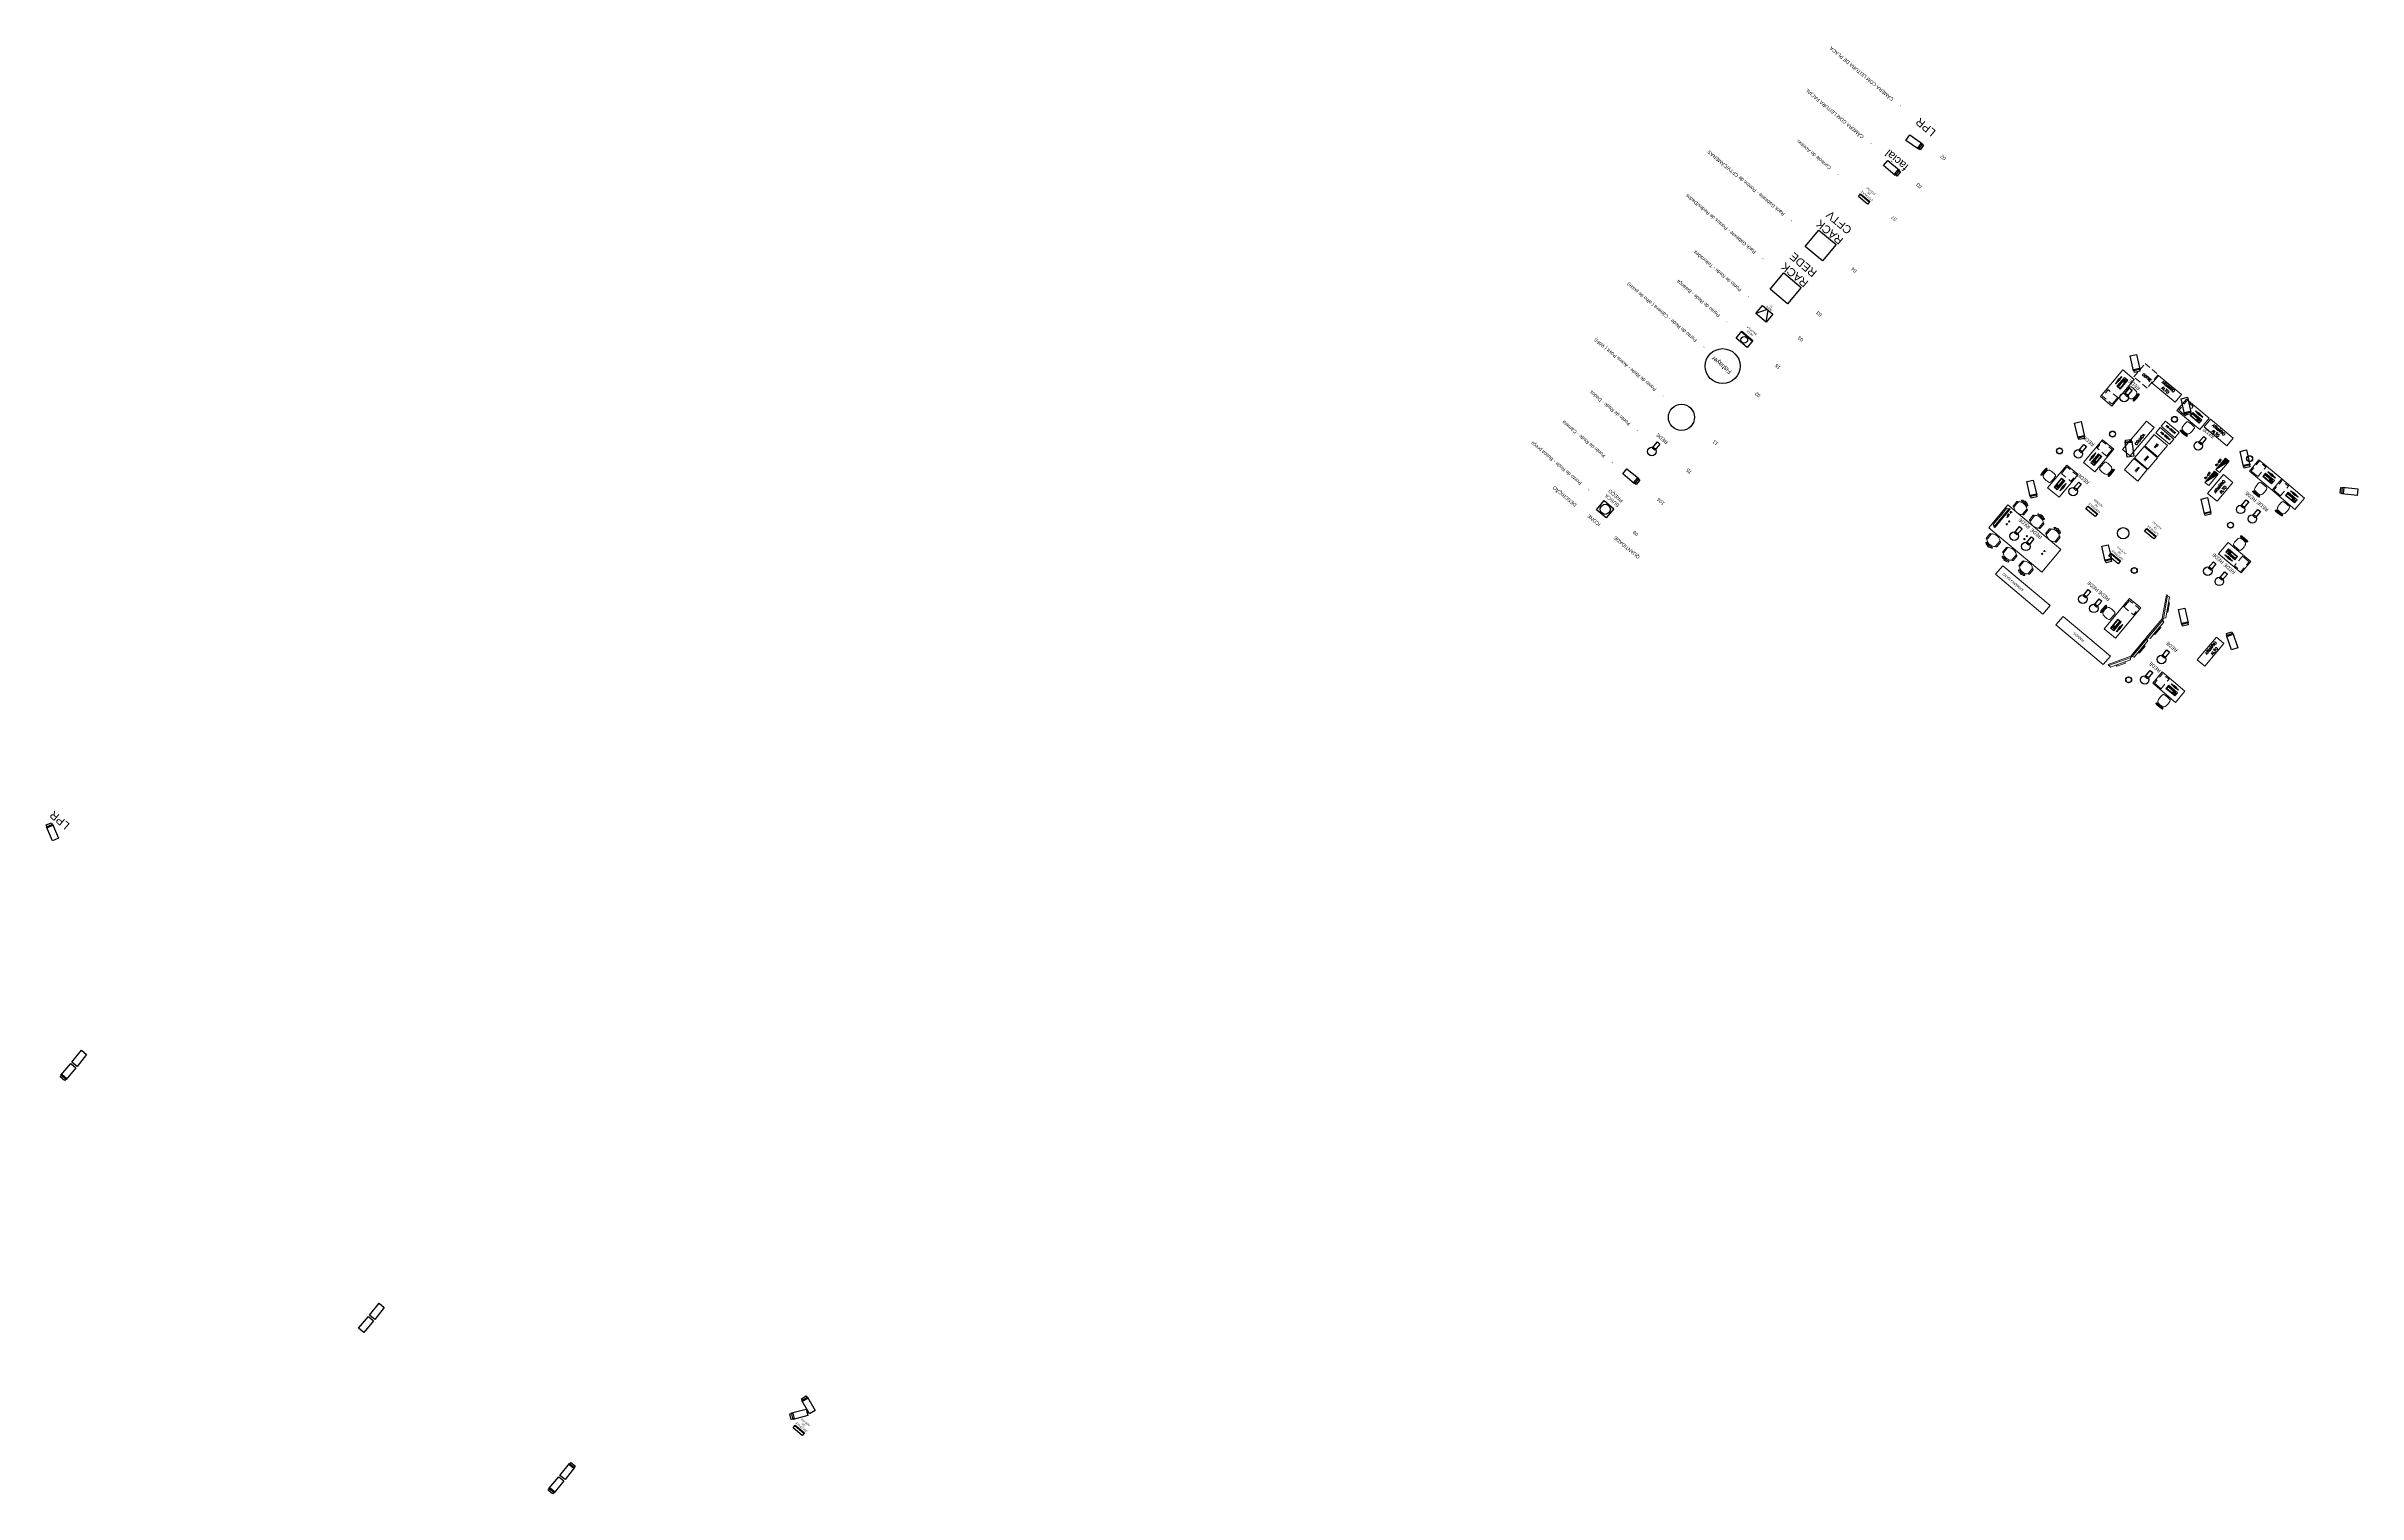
# Model space of a CAD drawing. Header units: metres. Extents: x 822482 to 822767, y 9662202 to 9662512.
# Drawn here: x 822617 to 822710.5, y 9662453.4 to 9662512 of the extents above; entities that cross this region are included whole.
import ezdxf
from ezdxf.enums import TextEntityAlignment as Align

# ---------------------------------------------------------------- set-up
doc = ezdxf.new("R2010")
doc.units = ezdxf.units.M
doc.linetypes.add('20006_ARQ_1000_3PV$0$CACHE', pattern=[0.375, 0.25, -0.125])
doc.linetypes.add('ACAD_ISO03W100', pattern=[33, 18, -15])
doc.layers.add('#ARQ_MOB', color=250, linetype='Continuous', lineweight=0)
doc.layers.add('ARQ_NE_MOBILIÁRIOS', color=251, linetype='Continuous', lineweight=0)
doc.layers.add('20006_ARQ_1000_3PV$0$ARQ-SAN', color=9, linetype='Continuous')
doc.layers.add('ARQ_NE_COTAS', color=7, linetype='Continuous', true_color=0x000000)
doc.styles.add('20006_ARQ_1400_3PV$0$CRF-SPA-ARQ-EX-LAYOUT_01$0$CRF-SPT-L-LAY-EP-SIDE STORE-1PROP2$0$RomanS', font='romans.shx')
doc.styles.add('Arial', font='arial.ttf', dxfattribs={"height": 0.6})
doc.styles.add('ROMANS', font='romans', dxfattribs={"height": 0.2})
doc.styles.get("Standard").update_dxf_attribs({"font": 'arial.ttf'})

# ---------------------------------------------------------------- blocks, each defined once
blk = doc.blocks.new('CADEIRA 2')
at = {"color": 0}
for p, q in [((3202.832, 2214.892), (3202.832, 2214.899)), ((3202.897, 2214.904), (3202.837, 2214.904)), ((3202.842, 2214.843), (3202.842, 2214.793)), ((3202.892, 2214.843), (3202.892, 2214.793)), ((3202.902, 2214.892), (3202.902, 2214.899)), ((3202.592, 2214.681), (3202.592, 2214.456)), ((3202.642, 2214.681), (3202.642, 2214.456)), ((3203.092, 2214.681), (3203.092, 2214.456)), ((3203.142, 2214.681), (3203.142, 2214.456))]:
    blk.add_line(p, q, dxfattribs=at)
for points in [[(3203.092, 2214.681, 0.174705), (3203.078, 2214.719, 0.104203), (3203.026, 2214.761, 0.064948), (3202.958, 2214.784, 0.051099), (3202.867, 2214.794, 0.051099), (3202.776, 2214.784, 0.064948), (3202.708, 2214.761, 0.104203), (3202.655, 2214.719, 0.174705), (3202.642, 2214.681, 0.174705)], [(3203.026, 2214.861, 0.064948), (3202.958, 2214.884, 0.051099), (3202.867, 2214.894, 0.051099), (3202.776, 2214.884, 0.064948), (3202.708, 2214.861, 0.104203)], [(3203.004, 2214.821, 0.043138), (3202.958, 2214.834, 0.051099), (3202.867, 2214.844, 0.051099), (3202.776, 2214.834, 0.043138), (3202.73, 2214.821, 0.104203)], [(3202.642, 2214.456, 0.174705), (3202.655, 2214.418, 0.104203), (3202.708, 2214.377, 0.23867), (3203.026, 2214.377, 0.051099)], [(3203.026, 2214.377, 0.104203), (3203.078, 2214.418, 0.174705), (3203.092, 2214.456)]]:
    blk.add_lwpolyline(points, format="xyb", dxfattribs=at)
for centre, radius, start, end in [((3202.721, 2214.842), 0.0229, 111.5813, 291.5813), ((3202.837, 2214.899), 0.005, 90, 180), ((3202.897, 2214.899), 0.005, 0, 90), ((3203.012, 2214.842), 0.0229, 248.4187, 68.4187), ((3202.617, 2214.681), 0.025, 0, 180), ((3202.617, 2214.456), 0.025, 180, 0), ((3203.117, 2214.681), 0.025, 0, 180), ((3203.117, 2214.456), 0.025, 180, 0)]:
    blk.add_arc(centre, radius, start, end, dxfattribs=at)
blk = doc.blocks.new('20006_ARQ_1400_3PV$0$TV')
at = {"color": 0, "transparency": 33554687}
for points in [[(0, 0), (0, 0.968), (0.053, 0.968)], [(0, 0.968), (0.053, 0.968), (0.053, 0)], [(0.053, 0.941), (0.135, 0.913), (0.135, 0.055)], [(0, 0), (0.053, 0), (0, 0)], [(0.053, 0.027), (0.135, 0.055)]]:
    blk.add_lwpolyline(points, dxfattribs=at)
blk.add_lwpolyline([(0.185, 0.297), (0.185, 0.671), (0.135, 0.671), (0.135, 0.297)], close=True, dxfattribs=at)
blk = doc.blocks.new('lixeira esxritorio')
at = {"layer": '20006_ARQ_1000_3PV$0$ARQ-SAN'}
for radius in [12, 11.3]:
    blk.add_circle((59684, -4692), radius, dxfattribs=at)
blk = doc.blocks.new('gaveteiro volante')
at = {"layer": '#ARQ_MOB', "color": 253, "transparency": 33554687}
for p, q in [((60398, -4801), (60398, -4795)), ((60398, -4795), (60433, -4795)), ((60433, -4795), (60433, -4801))]:
    blk.add_line(p, q, dxfattribs=at)
blk.add_lwpolyline([(60418.85, -4795), (60412.15, -4795), (60412.15, -4794.3), (60418.85, -4794.3)], close=True, dxfattribs=at)
at = {"color": 8, "linetype": 'ACAD_ISO03W100'}
blk.add_lwpolyline([(60398, -4801), (60398, -4845), (60433, -4845), (60433, -4801)], dxfattribs=at)
blk = doc.blocks.new('*U334')
at = {"color": 253}
for p, q in [((0.204, -0.309), (0.264, -0.309)), ((0.204, -0.394), (0.204, -0.309)), ((0.264, -0.394), (0.204, -0.394)), ((0.264, -0.264), (0.636, -0.264)), ((0.264, -0.294), (0.264, -0.264)), ((0.264, -0.294), (0.636, -0.294)), ((0.264, -0.394), (0.264, -0.309)), ((0.279, -0.309), (0.333, -0.309)), ((0.279, -0.329), (0.279, -0.309)), ((0.279, -0.329), (0.333, -0.329)), ((0.279, -0.339), (0.333, -0.339)), ((0.279, -0.359), (0.279, -0.339)), ((0.279, -0.359), (0.333, -0.359)), ((0.279, -0.369), (0.333, -0.369)), ((0.279, -0.394), (0.279, -0.369)), ((0.333, -0.394), (0.279, -0.394)), ((0.333, -0.329), (0.333, -0.309)), ((0.333, -0.359), (0.333, -0.339)), ((0.333, -0.394), (0.333, -0.369)), ((0.355, -0.309), (0.636, -0.309)), ((0.355, -0.394), (0.355, -0.309)), ((0.636, -0.394), (0.355, -0.394)), ((0.636, -0.264), (0.636, -0.294)), ((0.636, -0.309), (0.636, -0.394)), ((0.476, -1.094), (0.476, -1.073)), ((0.524, -1.094), (0.524, -1.073))]:
    blk.add_line(p, q, dxfattribs=at)
at = {"color": 0}
for points in [[(1.4, -0.6), (0, -0.6), (0, 0), (1.4, 0)], [(0.657, -0.415), (0.184, -0.415), (0.184, -0.244), (0.657, -0.244)], [(0.611, -0.147), (0.229, -0.147), (0.229, -0.126), (0.611, -0.126)]]:
    blk.add_lwpolyline(points, close=True, dxfattribs=at)
blk.add_lwpolyline([(0.42, -1.066, -0.414214), (0.3, -0.947, -0.089611), (0.3, -0.717, -0.414214), (0.36, -0.656, -0.04626), (0.64, -0.656, -0.414214), (0.7, -0.716, -0.089611), (0.7, -0.946, -0.414214), (0.58, -1.066, -0.088566)], format="xyb", close=True, dxfattribs=at)
at = {"color": 253}
for points in [[(0.514, -0.126, 0.078588), (0.491, -0.115, 0.04214), (0.461, -0.109, 0.031045), (0.42, -0.106, 0.031045), (0.379, -0.109, 0.04214), (0.349, -0.115, 0.078588), (0.326, -0.126, 0.239952)], [(0.326, -0.147, 0.078588), (0.349, -0.158, 0.04214), (0.379, -0.164, 0.031045), (0.42, -0.167, 0.031045), (0.461, -0.164, 0.04214), (0.491, -0.158, 0.078588), (0.514, -0.147, 0.239952)], [(0.679, -1.133, 0.271734), (0.67, -1.114, -0.053337), (0.511, -1.129, -0.047695), (0.33, -1.114, 0.271734), (0.321, -1.133)], [(0.67, -1.114, 0.189609), (0.643, -1.087, 0.221082), (0.635, -1.085, -0.044762), (0.512, -1.094), (0.509, -1.094, -0.038554), (0.365, -1.085, 0.221082), (0.357, -1.087, 0.189609), (0.33, -1.114)]]:
    blk.add_lwpolyline(points, format="xyb", dxfattribs=at)
blk.add_lwpolyline([(0.37, -0.126), (0.37, -0.116), (0.47, -0.116), (0.47, -0.126)], dxfattribs=at)
at = {"color": 0}
blk.add_lwpolyline([(0.51, -1.148, 0.053278), (0.676, -1.133, -1.041839), (0.679, -1.148, -0.05325), (0.51, -1.163, -0.047646), (0.321, -1.148, -1.041839), (0.324, -1.133, 0.047578), (0.51, -1.148)], format="xyb", dxfattribs=at)
blk = doc.blocks.new('*U326')
at = {"color": 253}
for p, q in [((0.204, -0.309), (0.264, -0.309)), ((0.204, -0.394), (0.204, -0.309)), ((0.264, -0.394), (0.204, -0.394)), ((0.264, -0.264), (0.636, -0.264)), ((0.264, -0.294), (0.264, -0.264)), ((0.264, -0.294), (0.636, -0.294)), ((0.264, -0.394), (0.264, -0.309)), ((0.279, -0.309), (0.333, -0.309)), ((0.279, -0.329), (0.279, -0.309)), ((0.279, -0.329), (0.333, -0.329)), ((0.279, -0.339), (0.333, -0.339)), ((0.279, -0.359), (0.279, -0.339)), ((0.279, -0.359), (0.333, -0.359)), ((0.279, -0.369), (0.333, -0.369)), ((0.279, -0.394), (0.279, -0.369)), ((0.333, -0.394), (0.279, -0.394)), ((0.333, -0.329), (0.333, -0.309)), ((0.333, -0.359), (0.333, -0.339)), ((0.333, -0.394), (0.333, -0.369)), ((0.355, -0.309), (0.636, -0.309)), ((0.355, -0.394), (0.355, -0.309)), ((0.636, -0.394), (0.355, -0.394)), ((0.636, -0.264), (0.636, -0.294)), ((0.636, -0.309), (0.636, -0.394)), ((0.376, -1.094), (0.376, -1.073)), ((0.424, -1.094), (0.424, -1.073))]:
    blk.add_line(p, q, dxfattribs=at)
at = {"color": 0}
for points in [[(1.2, -0.6), (0, -0.6), (0, 0), (1.2, 0)], [(0.657, -0.415), (0.184, -0.415), (0.184, -0.244), (0.657, -0.244)], [(0.611, -0.147), (0.229, -0.147), (0.229, -0.126), (0.611, -0.126)]]:
    blk.add_lwpolyline(points, close=True, dxfattribs=at)
blk.add_lwpolyline([(0.32, -1.066, -0.414214), (0.2, -0.947, -0.089611), (0.2, -0.717, -0.414214), (0.26, -0.656, -0.04626), (0.54, -0.656, -0.414214), (0.6, -0.716, -0.089611), (0.6, -0.946, -0.414214), (0.48, -1.066, -0.088566)], format="xyb", close=True, dxfattribs=at)
at = {"color": 253}
for points in [[(0.514, -0.126, 0.078588), (0.491, -0.115, 0.04214), (0.461, -0.109, 0.031045), (0.42, -0.106, 0.031045), (0.379, -0.109, 0.04214), (0.349, -0.115, 0.078588), (0.326, -0.126, 0.239952)], [(0.326, -0.147, 0.078588), (0.349, -0.158, 0.04214), (0.379, -0.164, 0.031045), (0.42, -0.167, 0.031045), (0.461, -0.164, 0.04214), (0.491, -0.158, 0.078588), (0.514, -0.147, 0.239952)], [(0.579, -1.133, 0.271734), (0.57, -1.114, -0.053337), (0.411, -1.129, -0.047695), (0.23, -1.114, 0.271734), (0.221, -1.133)], [(0.57, -1.114, 0.189609), (0.543, -1.087, 0.221082), (0.535, -1.085, -0.044762), (0.412, -1.094), (0.409, -1.094, -0.038554), (0.265, -1.085, 0.221082), (0.257, -1.087, 0.189609), (0.23, -1.114)]]:
    blk.add_lwpolyline(points, format="xyb", dxfattribs=at)
blk.add_lwpolyline([(0.37, -0.126), (0.37, -0.116), (0.47, -0.116), (0.47, -0.126)], dxfattribs=at)
at = {"color": 0}
blk.add_lwpolyline([(0.41, -1.148, 0.053278), (0.576, -1.133, -1.041839), (0.579, -1.148, -0.05325), (0.41, -1.163, -0.047646), (0.221, -1.148, -1.041839), (0.224, -1.133, 0.047578), (0.41, -1.148)], format="xyb", dxfattribs=at)
blk = doc.blocks.new('*U331')
at = {"color": 0}
blk.add_lwpolyline([(1.2, -0.4), (0, -0.4), (0, 0), (1.2, 0)], close=True, dxfattribs=at)
blk = doc.blocks.new('*U332')
at = {"color": 253}
for p, q in [((0.204, -0.309), (0.264, -0.309)), ((0.204, -0.394), (0.204, -0.309)), ((0.264, -0.394), (0.204, -0.394)), ((0.264, -0.264), (0.636, -0.264)), ((0.264, -0.294), (0.264, -0.264)), ((0.264, -0.294), (0.636, -0.294)), ((0.264, -0.394), (0.264, -0.309)), ((0.279, -0.309), (0.333, -0.309)), ((0.279, -0.329), (0.279, -0.309)), ((0.279, -0.329), (0.333, -0.329)), ((0.279, -0.339), (0.333, -0.339)), ((0.279, -0.359), (0.279, -0.339)), ((0.279, -0.359), (0.333, -0.359)), ((0.279, -0.369), (0.333, -0.369)), ((0.279, -0.394), (0.279, -0.369)), ((0.333, -0.394), (0.279, -0.394)), ((0.333, -0.329), (0.333, -0.309)), ((0.333, -0.359), (0.333, -0.339)), ((0.333, -0.394), (0.333, -0.369)), ((0.355, -0.309), (0.636, -0.309)), ((0.355, -0.394), (0.355, -0.309)), ((0.636, -0.394), (0.355, -0.394)), ((0.636, -0.264), (0.636, -0.294)), ((0.636, -0.309), (0.636, -0.394)), ((0.576, -1.094), (0.576, -1.073)), ((0.624, -1.094), (0.624, -1.073))]:
    blk.add_line(p, q, dxfattribs=at)
at = {"color": 0}
for points in [[(1.6, -0.6), (0, -0.6), (0, 0), (1.6, 0)], [(0.657, -0.415), (0.184, -0.415), (0.184, -0.244), (0.657, -0.244)], [(0.611, -0.147), (0.229, -0.147), (0.229, -0.126), (0.611, -0.126)]]:
    blk.add_lwpolyline(points, close=True, dxfattribs=at)
at = {"color": 253}
for points in [[(0.514, -0.126, 0.078588), (0.491, -0.115, 0.04214), (0.461, -0.109, 0.031045), (0.42, -0.106, 0.031045), (0.379, -0.109, 0.04214), (0.349, -0.115, 0.078588), (0.326, -0.126, 0.239952)], [(0.326, -0.147, 0.078588), (0.349, -0.158, 0.04214), (0.379, -0.164, 0.031045), (0.42, -0.167, 0.031045), (0.461, -0.164, 0.04214), (0.491, -0.158, 0.078588), (0.514, -0.147, 0.239952)], [(0.779, -1.133, 0.271734), (0.77, -1.114, -0.053337), (0.611, -1.129, -0.047695), (0.43, -1.114, 0.271734), (0.421, -1.133)], [(0.77, -1.114, 0.189609), (0.743, -1.087, 0.221082), (0.735, -1.085, -0.044762), (0.612, -1.094), (0.609, -1.094, -0.038554), (0.465, -1.085, 0.221082), (0.457, -1.087, 0.189609), (0.43, -1.114)]]:
    blk.add_lwpolyline(points, format="xyb", dxfattribs=at)
blk.add_lwpolyline([(0.37, -0.126), (0.37, -0.116), (0.47, -0.116), (0.47, -0.126)], dxfattribs=at)
at = {"color": 0}
blk.add_lwpolyline([(0.52, -1.066, -0.414214), (0.4, -0.947, -0.089611), (0.4, -0.717, -0.414214), (0.46, -0.656, -0.04626), (0.74, -0.656, -0.414214), (0.8, -0.716, -0.089611), (0.8, -0.946, -0.414214), (0.68, -1.066, -0.088566)], format="xyb", close=True, dxfattribs=at)
blk.add_lwpolyline([(0.61, -1.148, 0.053278), (0.776, -1.133, -1.041839), (0.779, -1.148, -0.05325), (0.61, -1.163, -0.047646), (0.421, -1.148, -1.041839), (0.424, -1.133, 0.047578), (0.61, -1.148)], format="xyb", dxfattribs=at)
blk = doc.blocks.new('*U333')
at = {"color": 0}
blk.add_lwpolyline([(2.5, -0.45), (0, -0.45), (0, 0), (2.5, 0)], close=True, dxfattribs=at)
blk = doc.blocks.new('*U330')
at = {"color": 0}
blk.add_lwpolyline([(1, -0.5), (0, -0.5), (0, 0), (1, 0)], close=True, dxfattribs=at)
blk = doc.blocks.new('*U335')
at = {"color": 0}
blk.add_lwpolyline([(1.5, -0.4), (0, -0.4), (0, 0), (1.5, 0)], close=True, dxfattribs=at)
blk = doc.blocks.new('*U336')
at = {"color": 0}
blk.add_lwpolyline([(1.2, -0.4), (0, -0.4), (0, 0), (1.2, 0)], close=True, dxfattribs=at)
blk = doc.blocks.new('*U337')
at = {"color": 0}
blk.add_lwpolyline([(1.2, -0.4), (0, -0.4), (0, 0), (1.2, 0)], close=True, dxfattribs=at)
blk = doc.blocks.new('A$C8f1b9c42')
at = {"layer": 'ARQ_NE_MOBILIÁRIOS'}
for points in [[(358.141, -321.106), (358.339, -321.106), (358.34, -320.508)], [(358.141, -321.793), (358.339, -321.793), (358.34, -321.196)]]:
    blk.add_hatch(color=256, dxfattribs=at).paths.add_polyline_path(points)
for p, q in [((358.141, -321.106), (358.34, -320.508)), ((358.141, -321.793), (358.34, -321.196))]:
    blk.add_line(p, q, dxfattribs=at)
at = {"layer": 'ARQ_NE_MOBILIÁRIOS', "transparency": 33554687}
for points in [[(361.057, -314.683), (361.057, -313.483), (363.861, -313.483), (363.861, -314.683)], [(361.155, -319.436), (361.155, -320.036), (360.455, -320.036), (360.455, -319.436)], [(361.16, -318.802), (361.16, -319.402), (360.46, -319.402), (360.46, -318.802)], [(361.156, -320.073), (361.156, -320.673), (360.456, -320.673), (360.456, -320.073)], [(361.151, -321.039), (360.431, -321.04), (360.431, -320.77), (361.151, -320.769)], [(361.151, -321.379), (360.431, -321.38), (360.431, -321.11), (361.151, -321.109)]]:
    blk.add_lwpolyline(points, close=True, dxfattribs=at)
at = {"layer": 'ARQ_NE_MOBILIÁRIOS'}
for points in [[(358.34, -320.508), (358.141, -320.508), (358.141, -321.106), (358.339, -321.106)], [(358.34, -321.196), (358.141, -321.196), (358.141, -321.793), (358.339, -321.793)]]:
    blk.add_lwpolyline(points, close=True, dxfattribs=at)
at = {"layer": 'ARQ_NE_MOBILIÁRIOS', "linetype": '20006_ARQ_1000_3PV$0$CACHE', "transparency": 33554687}
blk.add_lwpolyline([(363.283, -321.929), (363.283, -322.629), (362.583, -322.629), (362.583, -321.929)], close=True, dxfattribs=at)
at = {"layer": 'ARQ_NE_MOBILIÁRIOS', "transparency": 33554687}
for centre in [(361.528, -314.058), (362.461, -314.058), (363.394, -314.058), (361.528, -314.208), (362.461, -314.208), (363.394, -314.208)]:
    blk.add_circle(centre, 0.025, dxfattribs=at)
at = {"layer": 'ARQ_NE_MOBILIÁRIOS', "xscale": -1}
for name, p, rotation in [('*U333', (359.254, -312.218), 4.181671161888463e-08), ('*U333', (362.437, -312.218), 4.181671161888463e-08), ('*U326', (353.534, -313.523), 179.9999999807979), ('*U332', (357.062, -313.35), 90.00000001334912), ('*U331', (353.962, -316.008), 270), ('*U326', (362.475, -316.253), 89.99999994051277), ('*U326', (356.058, -318.645), 359.9999999407576), ('*U335', (361.744, -320.884), 270), ('*U330', (357.972, -321.237), 270), ('*U326', (354.85, -322.609), 179.9999999807979), ('*U326', (356.05, -322.609), 179.9999999807979), ('*U326', (359.875, -322.609), 179.9999999807979), ('*U337', (358.609, -322.609), 179.9999999807979), ('*U336', (362.552, -322.215), 4.181671161888463e-08)]:
    blk.add_blockref(name, p, dxfattribs=dict(at, rotation=rotation))
at = {"layer": 'ARQ_NE_MOBILIÁRIOS', "transparency": 33554687}
for p, xscale, yscale, zscale, rotation in [((-249.645, -265.024), 0.009999999999944362, 0.009999999999944362, 0.009999999999944362, 359.9999999871716), ((405.56, 289.44), 0.009999999999944359, 0.009999999999944359, 0.009999999999944359, 270.0000000197228), ((410.973, 286.926), 0.009999999999944362, 0.009999999999944362, 0.009999999999944362, 269.9999999468864), ((959.237, -367.143), 0.009999999999944362, 0.009999999999944362, 0.009999999999944362, 179.9999999471312), ((314.125, 285.213), -0.009999999999944364, 0.009999999999944366, 0.009999999999944362, 89.99999984711773), ((-248.329, -274.111), 0.009999999999944362, 0.009999999999944362, 0.009999999999944362, 359.9999999871716), ((-247.129, -274.111), 0.009999999999944362, 0.009999999999944362, 0.009999999999944362, 359.9999999871716), ((-243.304, -274.111), 0.009999999999944362, 0.009999999999944362, 0.009999999999944362, 359.9999999871716)]:
    blk.add_blockref('gaveteiro volante', p, dxfattribs=dict(at, xscale=xscale, yscale=yscale, zscale=zscale, rotation=rotation))
at = {"layer": 'ARQ_NE_MOBILIÁRIOS'}
for name, p, xscale, yscale, zscale, rotation in [('lixeira esxritorio', (-241.27, -265.485), 0.01000000000020323, 0.01000000000020323, 0.01000000000020323, 359.9999999932435), ('lixeira esxritorio', (-238.601, -269.02), 0.01000000000020322, 0.01000000000020322, 0.01000000000020322, 359.9999999932435), ('lixeira esxritorio', (-233.178, -270.783), 0.01000000000020322, 0.01000000000020322, 0.01000000000020322, 359.9999999932435), ('lixeira esxritorio', (-240.405, -272.929), 0.01000000000020322, 0.01000000000020322, 0.01000000000020322, 359.9999999532031), ('lixeira esxritorio', (959.299, -366.524), 0.01000000000020322, 0.01000000000020322, 0.01000000000020322, 179.9999999932436), ('gaveteiro volante', (315.298, -924.847), 0.01000000000020322, 0.01000000000020322, 0.01000000000020322, 89.99999999324349), ('lixeira esxritorio', (957.761, -368.59), 0.01000000000020322, 0.01000000000020322, 0.01000000000020322, 179.9999999932436), ('lixeira esxritorio', (954.411, -369.323), 0.01000000000020322, 0.01000000000020322, 0.01000000000020322, 179.9999999932436)]:
    blk.add_blockref(name, p, dxfattribs=dict(at, xscale=xscale, yscale=yscale, zscale=zscale, rotation=rotation))
at = {"layer": 'ARQ_NE_MOBILIÁRIOS', "transparency": 33554687}
for name, p, rotation in [('20006_ARQ_1400_3PV$0$TV', (356.606, -312.353), 149.9999999932368), ('20006_ARQ_1400_3PV$0$TV', (363.675, -314.617), 1.21902009831763e-08), ('CADEIRA 2', (3564.538, 1899.656), 180.0000000121902), ('CADEIRA 2', (3565.394, 1899.656), 180.0000000121902), ('CADEIRA 2', (3566.259, 1899.656), 180.0000000121902)]:
    blk.add_blockref(name, p, dxfattribs=dict(at, rotation=rotation))
at = {"layer": 'ARQ_NE_MOBILIÁRIOS', "transparency": 33554687, "xscale": -1}
for name, p, rotation in [('CADEIRA 2', (3564.538, -2527.786), 1.219015327485608e-08), ('CADEIRA 2', (3565.394, -2527.786), 1.219015327485608e-08), ('CADEIRA 2', (3566.259, -2527.786), 1.219015327485608e-08), ('20006_ARQ_1400_3PV$0$TV', (356.121, -314.17), 359.9999999932435), ('20006_ARQ_1400_3PV$0$TV', (356.121, -315.16), 359.9999999932435), ('20006_ARQ_1400_3PV$0$TV', (356.611, -316.017), 29.99999999325049), ('*U334', (363.808, -321.854), 269.9999999932435)]:
    blk.add_blockref(name, p, dxfattribs=dict(at, rotation=rotation))
at = {"layer": 'ARQ_NE_MOBILIÁRIOS', "rotation": 269.9999998534914}
blk.add_blockref('*U326', (362.624, -317.967), dxfattribs=at)
at = {"layer": 'ARQ_NE_MOBILIÁRIOS', "style": 'Arial'}
for s, p in [('RADIOS', (357.968, -312.482)), ('ARMÁRIO BAXO', (361.151, -312.482))]:
    blk.add_text(s, height=0.1, dxfattribs=at).set_placement(p)
at = {"layer": 'ARQ_NE_MOBILIÁRIOS', "style": 'ROMANS'}
for s, rotation, p in [('RACK', 90.09096, (360.809, -319.144)), ('RACK', 90.09096, (360.813, -319.723)), ('QL-EST', 269.90904, (358.405, -320.79)), ('SOM', 90.09096, (360.833, -320.374)), ('QL-EST', 269.90904, (358.405, -321.477)), ('NO-BREAK', 180.09096, (360.769, -320.887)), ('NO-BREAK', 180.09096, (360.769, -321.225))]:
    blk.add_text(s, height=0.066, rotation=rotation, dxfattribs=at).set_placement(p, align=Align.CENTER)
at = {"layer": 'ARQ_NE_MOBILIÁRIOS', "transparency": 33554687, "width": 1.73117, "style": '20006_ARQ_1400_3PV$0$CRF-SPA-ARQ-EX-LAYOUT_01$0$CRF-SPT-L-LAY-EP-SIDE STORE-1PROP2$0$RomanS'}
for s, insert, char_height, attachment_point, rotation in [("\\pxqc;TV 50''", (363.547, -315.292), 0.07, 1, 89.94778), ('\\pxqc;ARMÁRIO\\PALTO', (353.607, -316.39), 0.1125, 9, 269.94778), ('\\pxqc;ARMÁRIO\\PALTO', (357.532, -321.619), 0.1125, 9, 269.94778), ('\\pxqc;ARMÁRIO\\PALTO', (358.416, -322.249), 0.1125, 9, 179.94778), ('\\pxqc;ARMÁRIO\\PALTO', (362.833, -322.582), 0.1125, 1, 179.94778)]:
    blk.add_mtext(s, dxfattribs=dict(at, insert=insert, char_height=char_height, attachment_point=attachment_point, rotation=rotation))
at = {"layer": 'ARQ_NE_MOBILIÁRIOS', "char_height": 0.1, "width": 3.46, "attachment_point": 5, "style": 'ROMANS'}
for s, insert, rotation in [('COLMÉIA', (361.473, -320.153), 270), ('COFRE', (362.868, -322.249), 180)]:
    blk.add_mtext(s, dxfattribs=dict(at, insert=insert, rotation=rotation))

msp = doc.modelspace()

# ---------------------------------------------------------------- linework, layer by layer
at = {"layer": 'ARQ_NE_COTAS', "color": 9, "true_color": 0xd19cc7}
for p, q in [((822690.752, 9662505.652), (822690.382, 9662505.963)), ((822699.955, 9662493.027), (822699.585, 9662493.337)), ((822702.33, 9662492.12), (822701.96, 9662492.431)), ((822700.887, 9662491.114), (822700.517, 9662491.425)), ((822647.665, 9662455.846), (822647.295, 9662456.157))]:
    msp.add_line(p, q, dxfattribs=at)
at = {"layer": 'ARQ_NE_COTAS', "color": 30, "true_color": 0xf8991e}
for p, q in [((822686.628, 9662501.307), (822686.162, 9662501.154)), ((822686.581, 9662500.795), (822686.665, 9662501.275))]:
    msp.add_line(p, q, dxfattribs=at)
at = {"layer": 'ARQ_NE_COTAS', "color": 5}
msp.add_line((822686.03, 9662500.02), (822685.568, 9662500.408), dxfattribs=at)
at = {"layer": 'ARQ_NE_COTAS', "color": 1}
for points in [[(822692.391, 9662508.373), (822692.901, 9662508.018), (822692.747, 9662507.797), (822692.237, 9662508.152)], [(822692.848, 9662508.03), (822692.947, 9662507.961), (822692.816, 9662507.773), (822692.717, 9662507.842)], [(822691.498, 9662507.337), (822691.976, 9662506.942), (822691.804, 9662506.734), (822691.326, 9662507.13)], [(822691.925, 9662506.958), (822692.018, 9662506.881), (822691.871, 9662506.704), (822691.778, 9662506.781)], [(822701.562, 9662499.498), (822701.701, 9662498.893), (822701.439, 9662498.833), (822701.299, 9662499.437)], [(822701.67, 9662498.937), (822701.697, 9662498.82), (822701.474, 9662498.768), (822701.447, 9662498.885)], [(822703.623, 9662497.763), (822703.762, 9662497.158), (822703.5, 9662497.097), (822703.361, 9662497.702)], [(822703.732, 9662497.202), (822703.759, 9662497.085), (822703.535, 9662497.033), (822703.508, 9662497.15)], [(822699.321, 9662496.777), (822699.46, 9662496.172), (822699.198, 9662496.112), (822699.059, 9662496.717)], [(822699.43, 9662496.216), (822699.457, 9662496.099), (822699.233, 9662496.047), (822699.206, 9662496.165)], [(822701.189, 9662495.338), (822701.108, 9662495.953), (822701.375, 9662495.988), (822701.455, 9662495.373)], [(822701.134, 9662495.906), (822701.119, 9662496.026), (822701.346, 9662496.056), (822701.362, 9662495.936)], [(822706.009, 9662495.63), (822706.148, 9662495.025), (822705.886, 9662494.965), (822705.747, 9662495.57)], [(822680.951, 9662494.866), (822681.432, 9662494.474), (822681.262, 9662494.265), (822680.781, 9662494.658)], [(822681.38, 9662494.49), (822681.474, 9662494.414), (822681.329, 9662494.236), (822681.235, 9662494.312)], [(822697.387, 9662494.412), (822697.526, 9662493.807), (822697.264, 9662493.747), (822697.125, 9662494.352)], [(822706.118, 9662495.069), (822706.145, 9662494.952), (822705.921, 9662494.9), (822705.894, 9662495.018)], [(822697.496, 9662493.851), (822697.523, 9662493.734), (822697.299, 9662493.683), (822697.272, 9662493.8)], [(822704.431, 9662493.705), (822704.571, 9662493.1), (822704.308, 9662493.04), (822704.169, 9662493.645)], [(822709.914, 9662493.873), (822709.794, 9662493.887), (822709.82, 9662494.115), (822709.94, 9662494.102)], [(822710.479, 9662493.789), (822709.862, 9662493.859), (822709.892, 9662494.127), (822710.509, 9662494.057)], [(822704.54, 9662493.145), (822704.567, 9662493.027), (822704.343, 9662492.976), (822704.316, 9662493.093)], [(822700.418, 9662491.799), (822700.557, 9662491.194), (822700.294, 9662491.134), (822700.155, 9662491.739)], [(822700.526, 9662491.238), (822700.553, 9662491.121), (822700.329, 9662491.069), (822700.302, 9662491.187)], [(822703.514, 9662489.237), (822703.654, 9662488.632), (822703.391, 9662488.572), (822703.252, 9662489.177)], [(822703.623, 9662488.676), (822703.65, 9662488.559), (822703.426, 9662488.507), (822703.399, 9662488.625)], [(822705.237, 9662488.086), (822705.197, 9662488.2), (822705.414, 9662488.276), (822705.453, 9662488.162)], [(822705.407, 9662487.541), (822705.202, 9662488.127), (822705.456, 9662488.216), (822705.661, 9662487.63)], [(822617.066, 9662480.352), (822617.019, 9662480.463), (822617.231, 9662480.553), (822617.278, 9662480.442)], [(822617.27, 9662479.819), (822617.029, 9662480.39), (822617.276, 9662480.495), (822617.518, 9662479.923)], [(822618.054, 9662470.866), (822618.442, 9662471.351), (822618.652, 9662471.183), (822618.264, 9662470.698)], [(822617.837, 9662470.218), (822617.76, 9662470.125), (822617.584, 9662470.272), (822617.661, 9662470.365)], [(822618.218, 9662470.644), (822617.821, 9662470.167), (822617.614, 9662470.339), (822618.011, 9662470.816)], [(822630.093, 9662460.628), (822630.481, 9662461.113), (822630.691, 9662460.945), (822630.303, 9662460.46)], [(822630.257, 9662460.406), (822629.86, 9662459.929), (822629.653, 9662460.101), (822630.05, 9662460.579)], [(822647.622, 9662457.15), (822647.562, 9662457.254), (822647.761, 9662457.369), (822647.821, 9662457.265)], [(822647.892, 9662456.646), (822647.58, 9662457.183), (822647.813, 9662457.318), (822648.124, 9662456.781)], [(822647.269, 9662456.449), (822647.152, 9662456.419), (822647.094, 9662456.641), (822647.21, 9662456.671)], [(822647.826, 9662456.575), (822647.225, 9662456.418), (822647.157, 9662456.678), (822647.758, 9662456.835)], [(822637.791, 9662454.149), (822638.179, 9662454.634), (822638.389, 9662454.466), (822638.001, 9662453.981)], [(822638.163, 9662454.583), (822638.239, 9662454.677), (822638.418, 9662454.533), (822638.343, 9662454.439)], [(822637.575, 9662453.502), (822637.498, 9662453.409), (822637.321, 9662453.556), (822637.398, 9662453.648)], [(822637.955, 9662453.928), (822637.558, 9662453.451), (822637.352, 9662453.623), (822637.748, 9662454.1)]]:
    msp.add_lwpolyline(points, close=True, dxfattribs=at)
at = {"layer": 'ARQ_NE_COTAS', "color": 9, "true_color": 0xd19cc7}
for points in [[(822690.773, 9662505.677), (822690.681, 9662505.568), (822690.311, 9662505.878), (822690.403, 9662505.988)], [(822699.976, 9662493.052), (822699.884, 9662492.942), (822699.514, 9662493.253), (822699.606, 9662493.362)], [(822702.352, 9662492.146), (822702.26, 9662492.036), (822701.89, 9662492.346), (822701.982, 9662492.456)], [(822700.909, 9662491.14), (822700.817, 9662491.03), (822700.447, 9662491.341), (822700.539, 9662491.45)], [(822647.686, 9662455.871), (822647.594, 9662455.762), (822647.224, 9662456.072), (822647.316, 9662456.182)]]:
    msp.add_lwpolyline(points, close=True, dxfattribs=at)
at = {"layer": 'ARQ_NE_COTAS', "color": 4}
for points in [[(822688.86, 9662503.277), (822688.16, 9662503.864), (822688.712, 9662504.522), (822689.411, 9662503.935)], [(822701.172, 9662497.797), (822701.069, 9662497.883), (822701.28, 9662498.133), (822701.382, 9662498.047)], [(822682.075, 9662495.618), (822681.972, 9662495.704), (822682.182, 9662495.954), (822682.285, 9662495.868)], [(822699.323, 9662495.52), (822699.221, 9662495.606), (822699.431, 9662495.856), (822699.534, 9662495.77)], [(822704.172, 9662495.844), (822704.07, 9662495.93), (822704.28, 9662496.181), (822704.382, 9662496.095)], [(822699.113, 9662493.993), (822699.01, 9662494.079), (822699.221, 9662494.329), (822699.323, 9662494.243)], [(822705.887, 9662493.276), (822705.784, 9662493.362), (822705.994, 9662493.613), (822706.097, 9662493.527)], [(822696.726, 9662492.192), (822696.624, 9662492.278), (822696.834, 9662492.529), (822696.937, 9662492.443)], [(822706.362, 9662492.887), (822706.259, 9662492.973), (822706.47, 9662493.224), (822706.572, 9662493.138)], [(822697.201, 9662491.778), (822697.099, 9662491.864), (822697.309, 9662492.115), (822697.412, 9662492.029)], [(822704.56, 9662490.773), (822704.457, 9662490.859), (822704.668, 9662491.11), (822704.77, 9662491.024)], [(822705.024, 9662490.361), (822704.921, 9662490.447), (822705.132, 9662490.697), (822705.234, 9662490.611)], [(822699.501, 9662489.643), (822699.399, 9662489.729), (822699.609, 9662489.98), (822699.711, 9662489.894)], [(822699.946, 9662489.27), (822699.843, 9662489.356), (822700.054, 9662489.606), (822700.156, 9662489.52)], [(822702.686, 9662487.203), (822702.583, 9662487.289), (822702.793, 9662487.539), (822702.896, 9662487.453)], [(822702.006, 9662486.374), (822701.903, 9662486.46), (822702.113, 9662486.71), (822702.216, 9662486.624)]]:
    msp.add_lwpolyline(points, close=True, dxfattribs=at)
at = {"layer": 'ARQ_NE_COTAS', "color": 152, "true_color": 0x2776bb}
msp.add_lwpolyline([(822687.445, 9662501.546), (822686.746, 9662502.133), (822687.298, 9662502.79), (822687.997, 9662502.204)], close=True, dxfattribs=at)
at = {"layer": 'ARQ_NE_COTAS', "color": 30, "true_color": 0xf8991e}
msp.add_lwpolyline([(822686.583, 9662500.798), (822686.161, 9662501.152), (822686.43, 9662501.473), (822686.852, 9662501.119)], close=True, dxfattribs=at)
at = {"layer": 'ARQ_NE_COTAS', "color": 5}
msp.add_lwpolyline([(822685.814, 9662499.774), (822685.365, 9662500.15), (822685.599, 9662500.43), (822686.048, 9662500.053)], close=True, dxfattribs=at)
at = {"layer": 'ARQ_NE_COTAS', "color": 6}
msp.add_lwpolyline([(822680.108, 9662492.879), (822679.714, 9662493.21), (822680.029, 9662493.585), (822680.424, 9662493.255)], close=True, dxfattribs=at)
at = {"layer": 'ARQ_NE_COTAS', "color": 5}
msp.add_circle((822685.697, 9662500.084), 0.134, dxfattribs=at)
at = {"layer": 'ARQ_NE_COTAS', "color": 1}
msp.add_circle((822684.821, 9662499.021), 0.707, dxfattribs=at)
at = {"layer": 'ARQ_NE_COTAS', "color": 40, "true_color": 0xf8d731}
for centre, radius in [((822683.155, 9662496.95), 0.528), ((822701.021, 9662492.262), 0.229)]:
    msp.add_circle(centre, radius, dxfattribs=at)
at = {"layer": 'ARQ_NE_COTAS', "color": 4}
for centre in [(822701.058, 9662497.749), (822681.96, 9662495.57), (822699.209, 9662495.472), (822704.058, 9662495.796), (822698.999, 9662493.945), (822705.772, 9662493.228), (822706.248, 9662492.839), (822696.612, 9662492.145), (822697.087, 9662491.73), (822704.446, 9662490.726), (822699.387, 9662489.595), (822704.91, 9662490.313), (822699.832, 9662489.222), (822702.571, 9662487.155), (822701.891, 9662486.326)]:
    msp.add_circle(centre, 0.172, dxfattribs=at)
at = {"layer": 'ARQ_NE_COTAS', "color": 6}
msp.add_circle((822680.076, 9662493.23), 0.204, dxfattribs=at)

# ---------------------------------------------------------------- block references
at = {"ltscale": 10, "rotation": 140.0090103764572}
msp.add_blockref('A$C8f1b9c42', (822772.889, 9662018.47), dxfattribs=at)

# ---------------------------------------------------------------- texts
at = {"layer": 'ARQ_NE_COTAS', "color": 0, "attachment_point": 1, "rotation": 140.00901}
for s, width, gutter_width, heights, insert, char_height in [('\\pxi-3,l4,t4;-^ICÂMERA COM LEITURA DE PLACA', 4.76053, 0.711, [0.422], (822692.096, 9662509.367), 0.14212), ('\\pxi-3,l4,t4;-^ICÂMERA COM LEITURA FACIAL', 4.76053, 0.711, [0.422], (822690.891, 9662507.851), 0.14212), ('LPR', 0.13529, 1.614, [0], (822693.262, 9662508.282), 0.3229), ('\\pxi-3,l4,t4;-^IRack Gabinete - Pontos de CFTV/CÂMERAS', 4.76053, 0.711, [0.422], (822687.69, 9662504.72), 0.14212), ('\\pxi-3,l4,t4;-^IControle de Acesso.', 4.76053, 0.711, [0.422], (822689.573, 9662506.59), 0.14212), ('facial', 0.13529, 1.614, [0], (822692.159, 9662506.886), 0.3229), ('02', 0.05955, 0.711, [0], (822693.773, 9662507.329), 0.1421), ('\\pxi-3,l4,t4;-^IRack Gabinete - Pontos de Redes/Dados', 4.76053, 0.711, [0.422], (822686.53, 9662503.185), 0.14212), ('03', 0.05955, 0.711, [0], (822692.802, 9662506.194), 0.1421), ('RACK \\PCFTV', 0.13529, 1.614, [0], (822689.525, 9662503.915), 0.3229), ('07', 0.05955, 0.711, [0], (822691.791, 9662504.872), 0.1421), ('\\pxi-3,l4,t4;-^IPonto de Rede - Televisões', 4.76053, 0.711, [0.422], (822685.945, 9662501.659), 0.14212), ('RACK \\PREDE', 0.13529, 1.614, [0], (822688.11, 9662502.184), 0.3229), ('04', 0.05955, 0.711, [0], (822690.171, 9662502.783), 0.1421), ('\\pxi-3,l4,t4;-^IPonto de Rede - Câmera ( olho de peixe)', 4.76053, 0.711, [0.422], (822684.142, 9662499.613), 0.14212), ('\\pxi-3,l4,t4;-^IPonto de Rede - Balança', 4.76053, 0.711, [0.422], (822685.077, 9662500.625), 0.14212), ('03', 0.05955, 0.711, [0], (822688.761, 9662501.007), 0.1421), ('\\pxi-3,l4,t4;-^IPonto de Rede - Acess Point ( WIFI)', 4.02754, 0.711, [0.327], (822682.502, 9662497.632), 0.14212), ('03', 0.05955, 0.711, [0], (822688.01, 9662499.999), 0.1421), ('Fishayer', 0.07547, 0.901, [0], (822685.085, 9662498.68), 0.1801), ('15', 0.05955, 0.711, [0], (822687.084, 9662498.878), 0.1421), ('REDE', 0.05955, 0.711, [0], (822701.635, 9662498.033), 0.1421), ('\\pxi-3,l4,t4;-^IPonto de Rede - Dados', 3.41541, 0.711, [0.272], (822681.449, 9662496.239), 0.14212), ('02', 0.05955, 0.711, [0], (822686.278, 9662497.74), 0.1421), ('\\pxi-3,l4,t4;-^IPonto de Rede - Câmera', 3.41541, 0.711, [0.272], (822680.438, 9662494.944), 0.14212), ('REDE', 0.05955, 0.711, [0], (822682.537, 9662495.854), 0.1421), ('REDE', 0.05955, 0.711, [0], (822704.635, 9662496.081), 0.1421), ('\\pxi-3,l4,t4;-^IPonto de Rede - Busca preço', 3.41541, 0.711, [0.272], (822679.481, 9662493.836), 0.14212), ('11', 0.05955, 0.711, [0], (822684.565, 9662495.797), 0.1421), ('REDE', 0.05955, 0.711, [0], (822699.786, 9662495.756), 0.1421), ('75', 0.05955, 0.711, [0], (822683.499, 9662494.644), 0.1421), ('REDE', 0.05955, 0.711, [0], (822699.576, 9662494.229), 0.1421), ('DESCRIÇÃO', 0.05955, 0.711, [0], (822678.836, 9662493.321), 0.1421), ('194', 0.05955, 0.711, [0], (822682.405, 9662493.388), 0.1421), ('REDE', 0.05955, 0.711, [0], (822706.349, 9662493.513), 0.1421), ('REDE', 0.05955, 0.711, [0], (822706.825, 9662493.124), 0.1421), ('ICONE', 0.05955, 0.711, [0], (822679.809, 9662492.53), 0.1421), ('REDE', 0.05955, 0.711, [0], (822697.189, 9662492.429), 0.1421), ('QUANTIDADE', 0.05955, 0.711, [0], (822681.395, 9662491.213), 0.1421), ('09', 0.05955, 0.711, [0], (822681.339, 9662492.126), 0.1421), ('REDE', 0.05955, 0.711, [0], (822697.664, 9662492.015), 0.1421), ('REDE', 0.05955, 0.711, [0], (822705.022, 9662491.01), 0.1421), ('REDE', 0.05955, 0.711, [0], (822705.487, 9662490.598), 0.1421), ('REDE', 0.05955, 0.711, [0], (822699.964, 9662489.88), 0.1421), ('REDE', 0.05955, 0.711, [0], (822700.409, 9662489.506), 0.1421), ('REDE', 0.05955, 0.711, [0], (822703.148, 9662487.439), 0.1421), ('REDE', 0.05955, 0.711, [0], (822702.468, 9662486.611), 0.1421), ('LPR', 0.13529, 1.614, [0], (822617.789, 9662480.247), 0.3229)]:
    msp.add_mtext_dynamic_manual_height_columns(s, width=width, gutter_width=gutter_width, heights=heights, dxfattribs=dict(at, insert=insert, char_height=char_height))
at = {"layer": 'ARQ_NE_COTAS', "color": 9, "true_color": 0xd19cc7, "char_height": 0.07625, "attachment_point": 1, "rotation": 140.00901}
for insert in [(822690.639, 9662505.871), (822699.842, 9662493.245), (822702.218, 9662492.339), (822700.775, 9662491.333), (822647.552, 9662456.064)]:
    msp.add_mtext_dynamic_manual_height_columns('\\pxqc;CONTROLE DE ACESSO', width=0.03195, gutter_width=0.381, heights=[0], dxfattribs=dict(at, insert=insert))
at = {"layer": 'ARQ_NE_COTAS', "color": 30, "true_color": 0xf8991e, "insert": (822686.692, 9662501.315), "char_height": 0.0762, "attachment_point": 1, "rotation": 140.00901}
msp.add_mtext_dynamic_manual_height_columns('\\pxqc;REDE\\PTV', width=0.03195, gutter_width=0.381, heights=[0], dxfattribs=at)
at = {"layer": 'ARQ_NE_COTAS', "color": 5, "insert": (822685.907, 9662500.315), "char_height": 0.0762, "attachment_point": 1, "rotation": 140.00901}
msp.add_mtext_dynamic_manual_height_columns('\\pxqc;REDE\\PBALANÇA', width=0.03195, gutter_width=0.381, heights=[0], dxfattribs=at)
at = {"layer": 'ARQ_NE_COTAS', "color": 6, "insert": (822680.566, 9662493.31), "char_height": 0.1421, "attachment_point": 1, "rotation": 140.00901}
msp.add_mtext_dynamic_manual_height_columns('BUSCA \\PPREÇO', width=0.05955, gutter_width=0.711, heights=[0], dxfattribs=at)

doc.saveas('drawing.dxf')
